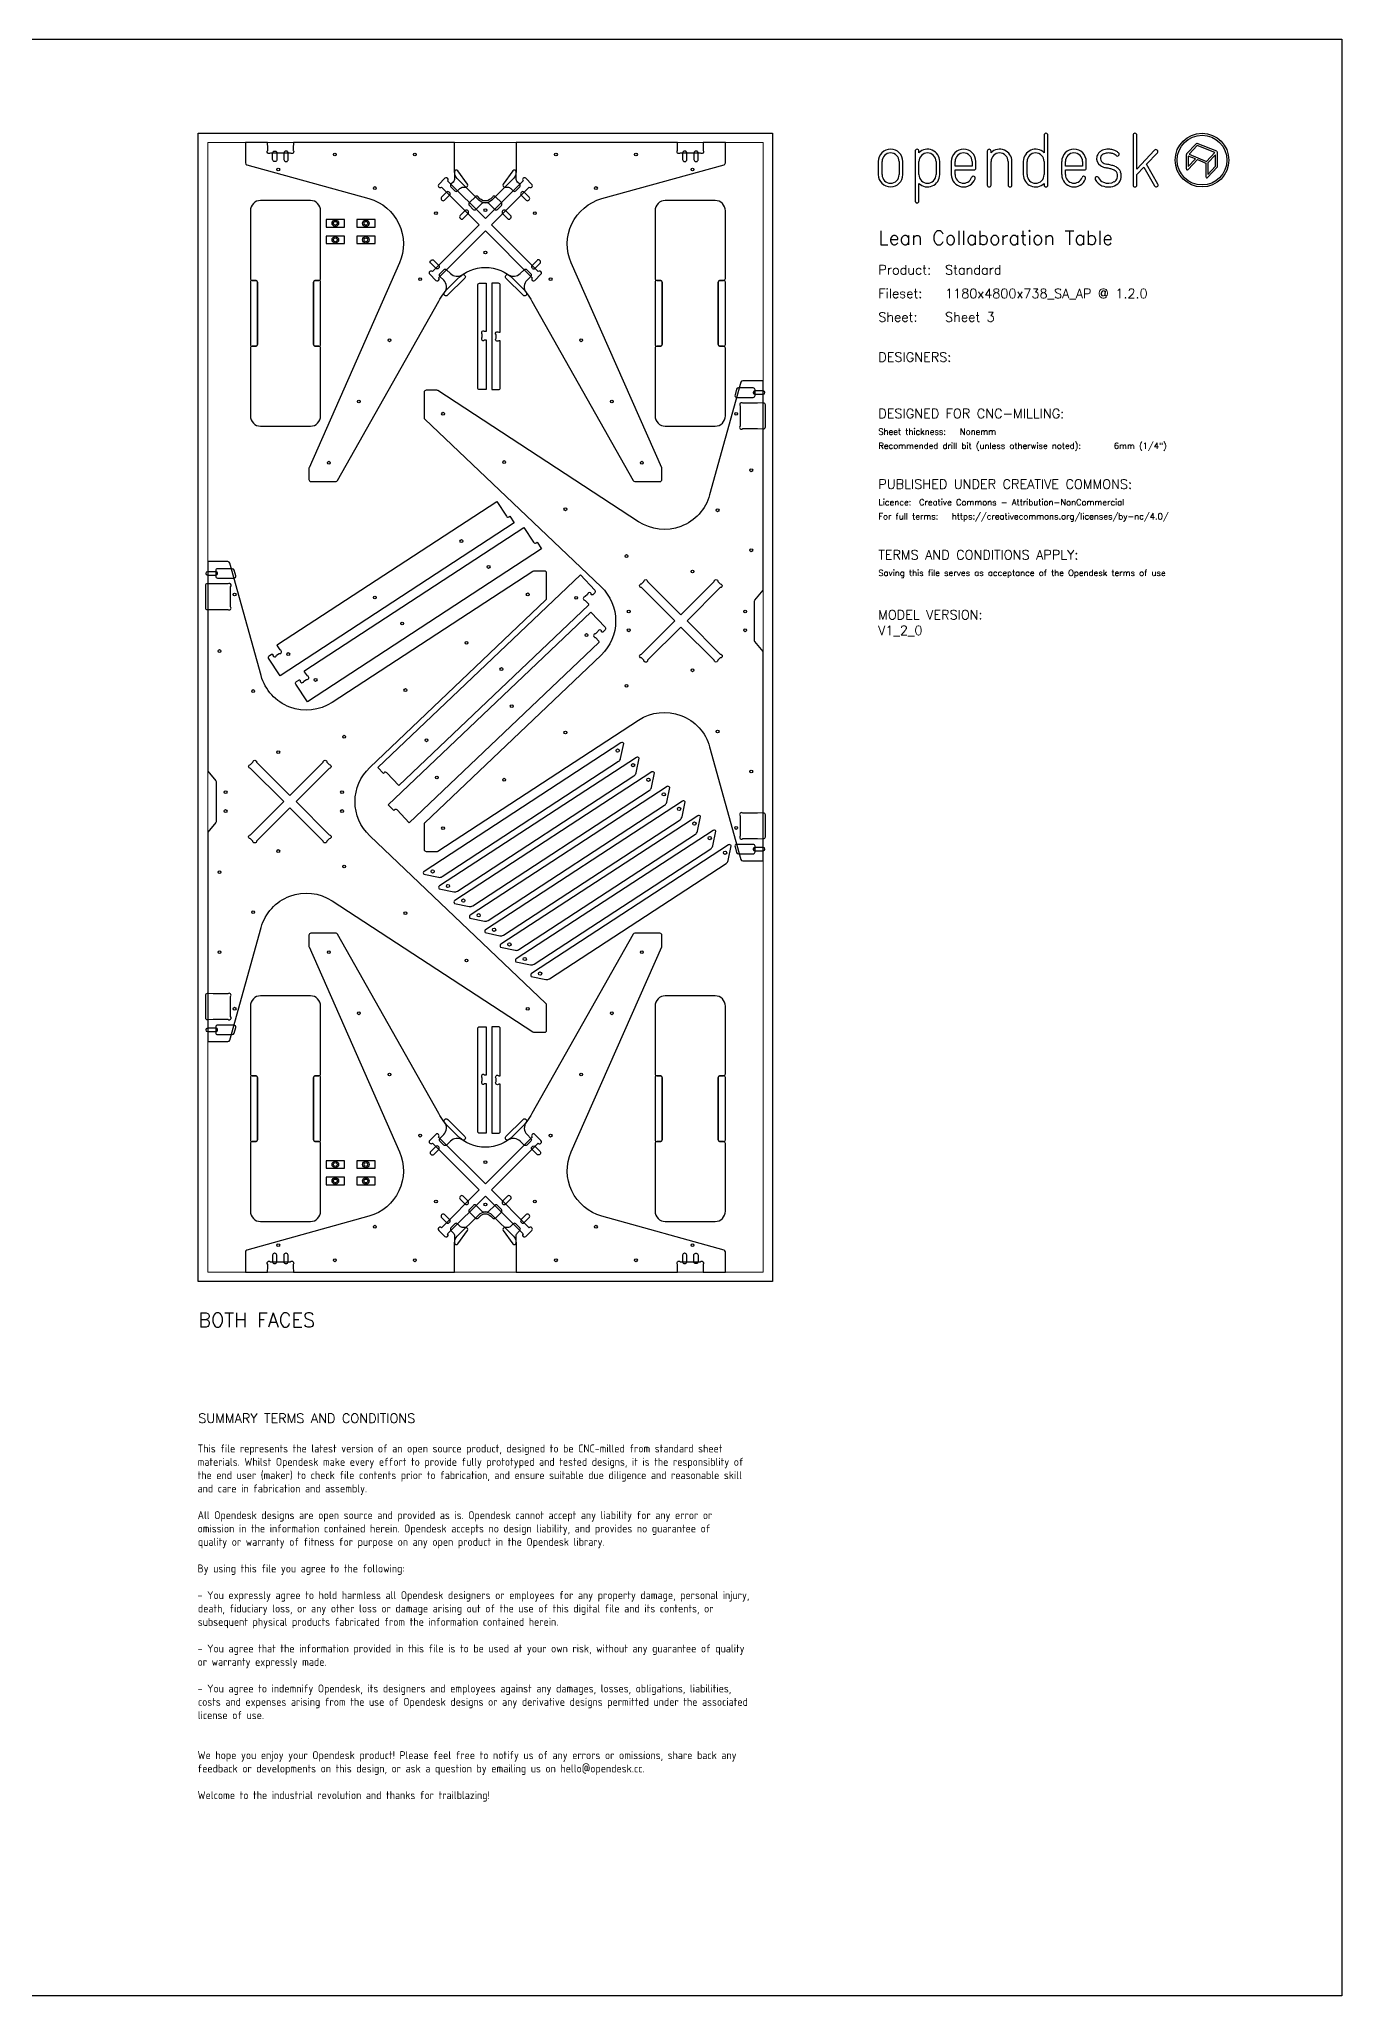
# Model space of a CAD drawing. Header units: millimetres. Extents: x -300 to 5880, y -300 to 4158.
# Drawn here: x 3112 to 5880, y 0 to 4158 of the extents above; entities that cross this region are included whole.
import ezdxf
from ezdxf.enums import TextEntityAlignment as Align

# ---------------------------------------------------------------- set-up
doc = ezdxf.new("R2010")
doc.units = ezdxf.units.MM
doc.layers.add('00-NOPRINT_TEXT', color=7, linetype='Continuous', lineweight=25)
doc.layers.add('00_NOPRINT_TOLERANCE', color=7, linetype='Continuous', lineweight=5)
for name, color, linetype, lineweight, true_color in [('BOARD_$TH-NOMINAL', 3, 'Continuous', 30, 0x00ff00), ('TOP-CUT-INSIDE_18.000MM', 1, 'Continuous', 25, 0xff1c00), ('TOP-CUT-OUTSIDE_18.000MM', 220, 'Continuous', 25, 0xff00d1), ('TOP-HOLE-6.000MM-DIAM_14.000MM', 220, 'Continuous', 25, 0xff00c7), ('TOP-HOLE-6.000MM-DIAM_18.000MM', 3, 'Continuous', 25, 0x00ff0c), ('TOP-HOLE-7.000MM-DIAM_18.000MM', 3, 'Continuous', 25, 0x00ff0c), ('TOP-HOLE-8.000MM-DIAM_18.000MM', 3, 'Continuous', 25, 0x00ff0c), ('TOP-POCKET-INSIDE_12.000MM', 140, 'Continuous', 25, 0x00b1ff), ('TOP-POCKET-INSIDE_2.000MM', 110, 'Continuous', 25, 0x00ff94), ('TOP-POCKET-INSIDE_4.000MM', 160, 'Continuous', 25, 0x0026ff), ('TOP-POCKET-INSIDE_9.000MM', 60, 'Continuous', 25, 0xb0ff00)]:
    doc.layers.add(name, color=color, linetype=linetype, lineweight=lineweight, true_color=true_color)
doc.layers.add('TOP-CHAMFER-12.000MM', color=114, linetype='Continuous')
doc.styles.add('OD-ISOCP-17_221', font='isocp.shx')
doc.styles.add('OD-ISOCP-17_222', font='isocp.shx')
doc.styles.add('OD-ISOCP-17_223', font='isocp.shx')
doc.styles.add('OD-ISOCP-17_224', font='isocp.shx')
doc.styles.add('OD-ISOCP-17_225', font='isocp.shx')
doc.styles.add('OD-ISOCP-17_226', font='isocp.shx')
doc.styles.add('OD-ISOCP-17_227', font='isocp.shx')
doc.styles.add('OD-ISOCP-17_228', font='isocp.shx')
doc.styles.add('OD-ISOCP-17_229', font='isocp.shx')
doc.styles.add('OD-ISOCP-17_230', font='isocp.shx')
doc.styles.add('OD-ISOCP-17_231', font='isocp.shx')
doc.styles.add('OD-ISOCP-17_232', font='isocp.shx')
doc.styles.add('OD-ISOCP-17_233', font='isocp.shx')
doc.styles.add('OD-ISOCP-17_234', font='isocp.shx')
doc.styles.add('OD-ISOCP-17_235', font='isocp.shx')
doc.styles.add('OD-ISOCP-17_236', font='isocp.shx')
doc.styles.add('OD-ISOCP-17_237', font='isocp.shx')
doc.styles.add('OD-ISOCP-17_238', font='isocp.shx')
doc.styles.add('OD-ISOCP-17_239', font='isocp.shx')
doc.styles.add('OD-SIMPLEX-13_86', font='simplex.shx')
doc.styles.add('OD-SIMPLEX-20_82', font='simplex.shx')
doc.styles.add('OD-SIMPLEX-20_86', font='simplex.shx')
doc.styles.add('OD-SIMPLEX-20_88', font='simplex.shx')
doc.styles.add('OD-SIMPLEX-30_83', font='simplex.shx')
doc.styles.add('OD-SIMPLEX-30_87', font='simplex.shx')

# ---------------------------------------------------------------- blocks, each defined once
blk = doc.blocks.new('Borders Opendesk_7')
at = {"layer": '00-NOPRINT_TEXT'}
for p, q in [((0, 4158), (5880, 4158)), ((5880, 4158), (5880, 0)), ((5247.4, 3954), (5247.4, 3916.7)), ((5255.3, 3848), (5255.3, 3954)), ((5436.4, 3954), (5436.4, 3848)), ((5444.4, 3881.9), (5444.4, 3954)), ((4973.4, 3920.1), (4973.4, 3814.1)), ((4981.3, 3916.7), (4981.3, 3920.1)), ((5126.6, 3920.1), (5126.6, 3848)), ((5134.5, 3916.7), (5134.5, 3920.1)), ((5482.1, 3922), (5444.4, 3881.9)), ((5464.8, 3892.1), (5487.9, 3916.6)), ((5549.5, 3912.6), (5549.5, 3882.2)), ((5570.5, 3935.8), (5550.1, 3914)), ((5553.7, 3909.6), (5553.7, 3887.4)), ((5568.8, 3903.5), (5553.7, 3909.6)), ((5572.6, 3931.9), (5555.2, 3913.4)), ((5555.2, 3913.4), (5592.6, 3898.3)), ((5610, 3916.9), (5572.6, 3931.9)), ((5614.4, 3919.6), (5572.8, 3936.3)), ((5592.6, 3898.3), (5610, 3916.9)), ((5611.5, 3912.4), (5595.2, 3895.1)), ((5611.5, 3888.1), (5611.5, 3912.4)), ((5615.7, 3887.3), (5615.7, 3917.6)), ((4895, 3898), (4895, 3870.1)), ((4902.9, 3870.1), (4902.9, 3898)), ((4939.3, 3898), (4939.3, 3870.1)), ((4947.3, 3870.1), (4947.3, 3898)), ((4981.3, 3870.1), (4981.3, 3898)), ((5017.7, 3898), (5017.7, 3870.1)), ((5025.6, 3870.1), (5025.6, 3898)), ((5050, 3898), (5050, 3870.1)), ((5058, 3888.1), (5058, 3898)), ((5094.4, 3888.1), (5058, 3888.1)), ((5058, 3870.1), (5058, 3880.1)), ((5058, 3880.1), (5098.3, 3880.1)), ((5094.4, 3898), (5094.4, 3888.1)), ((5102.3, 3884.1), (5102.3, 3898)), ((5134.5, 3848), (5134.5, 3898)), ((5170.9, 3898), (5170.9, 3848)), ((5178.9, 3848), (5178.9, 3898)), ((5203, 3898), (5203, 3870.1)), ((5211, 3870.1), (5211, 3898)), ((5247.4, 3898), (5247.4, 3870.1)), ((5284.6, 3898), (5284.6, 3870.1)), ((5292.6, 3888.1), (5292.6, 3898)), ((5329, 3888.1), (5292.6, 3888.1)), ((5292.6, 3870.1), (5292.6, 3880.1)), ((5292.6, 3880.1), (5332.9, 3880.1)), ((5329, 3898), (5329, 3888.1)), ((5336.9, 3884.1), (5336.9, 3898)), ((5444.4, 3870.4), (5459.1, 3886)), ((5444.4, 3848), (5444.4, 3870.4)), ((5459.1, 3886), (5482.1, 3846)), ((5489, 3850), (5464.8, 3892.1)), ((5553.1, 3880.8), (5572.9, 3901.9)), ((5553.7, 3887.4), (5568.8, 3903.5)), ((5572.9, 3901.9), (5591.1, 3894.5)), ((5591.1, 3894.5), (5591.1, 3865.5)), ((5594.7, 3864.1), (5615.1, 3885.8)), ((5595.2, 3895.1), (5595.2, 3870.7)), ((5595.2, 3870.7), (5611.5, 3888.1)), ((4981.3, 3814.1), (4981.3, 3851.4)), ((5247.4, 3851.4), (5247.4, 3848)), ((5880, 0), (0, 0))]:
    blk.add_line(p, q, dxfattribs=at)
for radius in [57, 52.9]:
    blk.add_circle((5582.9, 3901), radius, dxfattribs=at)
for centre, radius, start, end in [((5251.3, 3954), 3.97, 0, 180), ((5440.4, 3954), 3.97, 0, 180), ((4921.1, 3898), 26.1, 0, 180), ((4921.1, 3898), 18.2, 0, 180), ((4977.3, 3920.1), 3.97, 0, 180), ((4999.5, 3898), 26.1, 0, 134.1316), ((4999.5, 3898), 18.2, 0, 180), ((5076.2, 3898), 26.1, 0, 180), ((5076.2, 3898), 18.2, 0, 180), ((5130.6, 3920.1), 3.97, 0, 180), ((5152.7, 3898), 26.1, 0, 134.1316), ((5152.7, 3898), 18.2, 0, 180), ((5229.2, 3898), 26.1, 45.8684, 180), ((5229.2, 3898), 18.2, 0, 180), ((5310.8, 3898), 26.1, 0, 180), ((5310.8, 3898), 18.2, 0, 180), ((5377.2, 3904.5), 18.3, 167.0964, 235.8453), ((5375.9, 3904.8), 16.9, 150.5139, 167.0489), ((5377.5, 3903.4), 19, 138.9882, 149.267), ((5377.5, 3903.4), 19, 127.9168, 138.9882), ((5380.5, 3899.5), 24, 111.7012, 127.9168), ((5375.9, 3904.8), 8.99, 151.0519, 168.0238), ((5377.5, 3903.4), 11.1, 138.9882, 148.8091), ((5377.5, 3903.4), 11.1, 127.9168, 138.9882), ((5380.5, 3899.5), 16, 111.7012, 127.9168), ((5383.5, 3891.9), 32.1, 90, 111.7012), ((5383.5, 3891.9), 24.2, 90, 111.7012), ((5383.5, 3878.8), 45.3, 80.7104, 90), ((5383.5, 3878.8), 37.3, 80.7104, 90), ((5385.9, 3893.2), 22.7, 71.5035, 80.7104), ((5385.9, 3893.2), 30.7, 71.5035, 80.7104), ((5387.1, 3896.7), 19, 61.0356, 71.5035), ((5387.1, 3896.7), 26.9, 61.0356, 71.5035), ((5387.1, 3896.7), 19, 46.7983, 61.0356), ((5387.1, 3896.7), 26.9, 46.7983, 61.0356), ((5402.8, 3913.5), 3.97, 226.7983, 46.7983), ((5485, 3919.3), 3.97, 316.7135, 136.7135), ((5551.6, 3912.6), 2.06, 136.7696, 180), ((5572, 3934.4), 2.06, 68.0714, 136.7696), ((5613.6, 3917.6), 2.06, 0, 68.0714), ((4921.1, 3870.1), 26.1, 180, 0), ((4921.1, 3870.1), 18.2, 180, 0), ((4999.5, 3870.1), 18.2, 180, 0), ((4999.5, 3870.1), 26.1, 225.8684, 0), ((5076.2, 3870.1), 26.1, 180, 340.0258), ((5076.2, 3870.1), 18.2, 180, 340.0258), ((5098.3, 3884.1), 3.97, 270, 0), ((5229.2, 3870.1), 26.1, 180, 314.1316), ((5229.2, 3870.1), 18.2, 180, 0), ((5310.8, 3870.1), 26.1, 180, 340.0258), ((5310.8, 3870.1), 18.2, 180, 340.0258), ((5332.9, 3884.1), 3.97, 270, 0), ((5377.2, 3904.5), 10.3, 167.9603, 235.8613), ((5382, 3911.6), 26.9, 235.8511, 248.0912), ((5382, 3911.6), 18.9, 235.8511, 248.0912), ((5388.7, 3928.4), 44.9, 248.0912, 257.5385), ((5388.7, 3928.4), 37, 248.0912, 257.5385), ((5300, 3526.6), 366.5, 76.1947, 77.5385), ((5300, 3526.6), 374.5, 76.1947, 77.5385), ((5372.7, 3822.5), 61.9, 69.1442, 76.1947), ((5372.7, 3822.5), 69.8, 69.1442, 76.1947), ((5389.5, 3866.6), 14.6, 38.9291, 69.1442), ((5389.5, 3866.6), 22.5, 38.9291, 69.1442), ((5393.9, 3870.2), 8.99, 17.5834, 38.9291), ((5385.6, 3867.6), 17.6, 343.8033, 17.5834), ((5393.9, 3870.2), 16.9, 17.5834, 38.9291), ((5385.6, 3867.6), 25.5, 343.8033, 17.5834), ((5551.6, 3882.2), 2.06, 180, 316.7696), ((5613.6, 3887.3), 2.06, 316.7696, 0), ((5097, 3862.6), 3.97, 340.0258, 160.0258), ((5130.6, 3848), 3.97, 180, 0), ((5174.9, 3848), 3.97, 180, 0), ((5251.3, 3848), 3.97, 180, 0), ((5331.6, 3862.6), 3.97, 340.0258, 160.0258), ((5359.7, 3861.7), 3.97, 24.786, 204.786), ((5380.2, 3871.2), 26.6, 204.786, 247.9544), ((5380.2, 3871.2), 18.7, 204.786, 247.9544), ((5383.5, 3879.3), 35.4, 247.9544, 298.2026), ((5383.5, 3879.3), 27.4, 247.9544, 298.2026), ((5390.6, 3866.1), 12.5, 298.2026, 343.8033), ((5390.6, 3866.1), 20.4, 298.2026, 343.8033), ((5440.4, 3848), 3.97, 180, 0), ((5485.5, 3848), 3.97, 209.8417, 29.8417), ((5593.2, 3865.5), 2.06, 180, 316.7696), ((4977.3, 3814.1), 3.97, 180, 0)]:
    blk.add_arc(centre, radius, start, end, dxfattribs=at)
at = {"layer": '00_NOPRINT_TOLERANCE', "ltscale": 0.379202}
for p, q in [((3450, 3958), (4670, 3958)), ((3450, 1518), (3450, 3958)), ((4670, 3958), (4670, 1518)), ((4670, 1518), (3450, 1518))]:
    blk.add_line(p, q, dxfattribs=at)
at = {"layer": '00_NOPRINT_TOLERANCE', "ltscale": 0.380876}
for p, q in [((3470, 3938), (4650, 3938)), ((4650, 1538), (3470, 1538))]:
    blk.add_line(p, q, dxfattribs=at)
at = {"layer": '00_NOPRINT_TOLERANCE', "ltscale": 0.380023}
for p, q in [((3470, 1538), (3470, 3938)), ((4650, 3938), (4650, 1538))]:
    blk.add_line(p, q, dxfattribs=at)
at = {"layer": 'BOARD_$TH-NOMINAL'}
for p, q in [((3450, 3958), (4670, 3958)), ((3450, 1518), (3450, 3958)), ((4670, 3958), (4670, 1518)), ((4670, 1518), (3450, 1518))]:
    blk.add_line(p, q, dxfattribs=at)
at = {"layer": '00-NOPRINT_TEXT'}
for s, height, style, p in [('Lean Collaboration Table', 30, 'OD-SIMPLEX-30_83', (4895, 3720.9)), ('Product:', 20, 'OD-SIMPLEX-20_82', (4895, 3657.9)), ('Standard', 20, 'OD-SIMPLEX-20_82', (5036.9, 3657.9)), ('Fileset:', 20, 'OD-SIMPLEX-20_82', (4895, 3607.7)), ('1180x4800x738_SA_AP @ 1.2.0', 20, 'OD-SIMPLEX-20_82', (5036.9, 3607.6)), ('Sheet:', 20, 'OD-SIMPLEX-20_82', (4895, 3557.4)), ('Sheet 3', 20, 'OD-SIMPLEX-20_82', (5036.9, 3557.5)), ('DESIGNERS:', 20, 'OD-SIMPLEX-20_82', (4895, 3472.4)), ('DESIGNED FOR CNC-MILLING:', 20, 'OD-SIMPLEX-20_82', (4895, 3352.4)), ('Sheet thickness:', 13, 'OD-SIMPLEX-13_86', (4895, 3317.4)), ('Nonemm', 13, 'OD-SIMPLEX-13_86', (5068.3, 3317.4)), ('Recommended drill bit (unless otherwise noted):', 13, 'OD-SIMPLEX-13_86', (4895, 3287.4)), ('6mm (1/4")', 13, 'OD-SIMPLEX-13_86', (5395.5, 3287.4)), ('PUBLISHED UNDER CREATIVE COMMONS:', 20, 'OD-SIMPLEX-20_82', (4895, 3202.4)), ('Licence:', 13, 'OD-SIMPLEX-13_86', (4895, 3167.4)), ('Creative Commons - Attribution-NonCommercial', 13, 'OD-SIMPLEX-13_86', (4981.5, 3167.4)), ('For full terms:', 13, 'OD-SIMPLEX-13_86', (4895, 3137.4)), ('https://creativecommons.org/licenses/by-nc/4.0/', 13, 'OD-SIMPLEX-13_86', (5051.1, 3137.4)), ('TERMS AND CONDITIONS APPLY:', 20, 'OD-SIMPLEX-20_82', (4895, 3052.3)), ('Saving this file serves as acceptance of the Opendesk terms of use ', 13, 'OD-SIMPLEX-13_86', (4895, 3017.3))]:
    blk.add_text(s, height=height, dxfattribs=dict(at, style=style)).set_placement(p)
at = {"layer": '00-NOPRINT_TEXT', "color": 7}
for s, height, style, p in [('BOTH FACES', 30, 'OD-SIMPLEX-30_87', (3450, 1451.3)), ('SUMMARY TERMS AND CONDITIONS', 20, 'OD-SIMPLEX-20_86', (3450, 1237.4))]:
    blk.add_text(s, height=height, dxfattribs=dict(at, style=style)).set_placement(p, align=Align.TOP_LEFT)
for s, style, p in [('This file represents the latest version of an open source product, designed to be CNC-milled from standard sheet', 'OD-ISOCP-17_221', (3448.5, 1154.7)), ('materials. Whilst Opendesk make every effort to provide fully prototyped and tested designs, it is the responsiblity of', 'OD-ISOCP-17_222', (3448.5, 1126.3)), ('the end user (maker) to check file contents prior to fabrication, and ensure suitable due diligence and reasonable skill', 'OD-ISOCP-17_223', (3448.5, 1098)), ('and care in fabrication and assembly.', 'OD-ISOCP-17_224', (3448.5, 1069.7)), ('All Opendesk designs are open source and provided as is. Opendesk cannot accept any liability for any error or', 'OD-ISOCP-17_225', (3448.5, 1013)), ('omission in the information contained herein. Opendesk accepts no design liability, and provides no guarantee of', 'OD-ISOCP-17_226', (3448.5, 984.7)), ('quality or warranty of fitness for purpose on any open product in the Opendesk library.', 'OD-ISOCP-17_227', (3449.1, 956.3)), ('By using this file you agree to the following:', 'OD-ISOCP-17_228', (3448.5, 899.7)), ('- You expressly agree to hold harmless all Opendesk designers or employees for any property damage, personal injury,', 'OD-ISOCP-17_229', (3448.5, 843)), ('death, fiduciary loss, or any other loss or damage arising out of the use of this digital file and its contents, or', 'OD-ISOCP-17_230', (3449.1, 814.7)), ('subsequent physical products fabricated from the information contained herein.', 'OD-ISOCP-17_231', (3449, 786.3)), ('- You agree that the information provided in this file is to be used at your own risk, without any guarantee of quality', 'OD-ISOCP-17_232', (3448.5, 729.7)), ('or warranty expressly made.', 'OD-ISOCP-17_233', (3448.5, 701.3)), ('- You agree to indemnify Opendesk, its designers and employees against any damages, losses, obligations, liabilities,', 'OD-ISOCP-17_234', (3448.5, 644.7)), ('costs and expenses arising from the use of Opendesk designs or any derivative designs permitted under the associated', 'OD-ISOCP-17_235', (3449.1, 616.3)), ('license of use.', 'OD-ISOCP-17_236', (3448.8, 588)), ('We hope you enjoy your Opendesk product! Please feel free to notify us of any errors or omissions, share back any', 'OD-ISOCP-17_237', (3448.5, 503)), ('feedback or developments on this design, or ask a question by emailing us on hello@opendesk.cc.', 'OD-ISOCP-17_238', (3448.5, 474.7)), ('Welcome to the industrial revolution and thanks for trailblazing!', 'OD-ISOCP-17_239', (3448.5, 418))]:
    blk.add_text(s, height=17, dxfattribs=dict(at, style=style)).set_placement(p)

msp = doc.modelspace()

# ---------------------------------------------------------------- linework, layer by layer
at = {"layer": 'TOP-CHAMFER-12.000MM'}
for points in [[(3564.6, 3645.3, 0.414214), (3560.6, 3641.3), (3560.6, 3509.3, 0.414214), (3564.6, 3505.3), (3571.6, 3505.3, 0.414214), (3575.6, 3509.3), (3575.6, 3641.3, 0.414214), (3571.6, 3645.3)], [(3699, 3645.3, 0.414214), (3695, 3641.3), (3695, 3509.3, 0.414214), (3699, 3505.3), (3706, 3505.3, 0.414214), (3710, 3509.3), (3710, 3641.3, 0.414214), (3706, 3645.3)], [(4424.6, 3645.3, 0.414214), (4420.6, 3641.3), (4420.6, 3509.3, 0.414214), (4424.6, 3505.3), (4431.6, 3505.3, 0.414214), (4435.6, 3509.3), (4435.6, 3641.3, 0.414214), (4431.6, 3645.3)], [(4559, 3645.3, 0.414214), (4555, 3641.3), (4555, 3509.3, 0.414214), (4559, 3505.3), (4566, 3505.3, 0.414214), (4570, 3509.3), (4570, 3641.3, 0.414214), (4566, 3645.3)], [(3564.6, 1955.3, 0.414214), (3560.6, 1951.3), (3560.6, 1819.3, 0.414214), (3564.6, 1815.3), (3571.6, 1815.3, 0.414214), (3575.6, 1819.3), (3575.6, 1951.3, 0.414214), (3571.6, 1955.3)], [(3699, 1955.3, 0.414214), (3695, 1951.3), (3695, 1819.3, 0.414214), (3699, 1815.3), (3706, 1815.3, 0.414214), (3710, 1819.3), (3710, 1951.3, 0.414214), (3706, 1955.3)], [(4424.6, 1955.3, 0.414214), (4420.6, 1951.3), (4420.6, 1819.3, 0.414214), (4424.6, 1815.3), (4431.6, 1815.3, 0.414214), (4435.6, 1819.3), (4435.6, 1951.3, 0.414214), (4431.6, 1955.3)], [(4559, 1955.3, 0.414214), (4555, 1951.3), (4555, 1819.3, 0.414214), (4559, 1815.3), (4566, 1815.3, 0.414214), (4570, 1819.3), (4570, 1951.3, 0.414214), (4566, 1955.3)]]:
    msp.add_lwpolyline(points, format="xyb", close=True, dxfattribs=at)
at = {"layer": 'TOP-CUT-INSIDE_18.000MM'}
for points in [[(4140.2, 3856.7), (4060, 3776.6), (3979.8, 3856.7, 1), (3974.2, 3862.4), (3961.1, 3849.4, 1), (3966.8, 3843.7), (4047, 3763.5), (3947.5, 3664.1, 1), (3941.8, 3658.4), (3954.9, 3645.4, 1), (3960.5, 3651), (4060, 3750.5), (4159.5, 3651, 1), (4165.1, 3645.4), (4178.2, 3658.4, 1), (4172.5, 3664.1), (4073, 3763.5), (4153.2, 3843.7, 1), (4158.9, 3849.4), (4145.8, 3862.4, 1), (4140.2, 3856.7)], [(3979.8, 1619.3), (4060, 1699.4), (4140.2, 1619.3, 1), (4145.8, 1613.6), (4158.9, 1626.6, 1), (4153.2, 1632.3), (4073, 1712.5), (4172.5, 1811.9, 1), (4178.2, 1817.6), (4165.1, 1830.6, 1), (4159.5, 1825), (4060, 1725.5), (3960.5, 1825, 1), (3954.9, 1830.6), (3941.8, 1817.6, 1), (3947.5, 1811.9), (4047, 1712.5), (3966.8, 1632.3, 1), (3961.1, 1626.6), (3974.2, 1613.6, 1), (3979.8, 1619.3)]]:
    msp.add_lwpolyline(points, format="xyb", dxfattribs=at)
for points in [[(4396.7, 3005.6, -1.000033), (4404.7, 3005.6), (4475.4, 2934.9), (4546.1, 3005.6, -0.999967), (4554.1, 3005.6), (4559.2, 3000.5, -1.000033), (4559.2, 2992.5), (4488.5, 2921.8), (4559.2, 2851.1, -0.999967), (4559.2, 2843.1), (4554.1, 2838, -1.000033), (4546.1, 2838), (4475.4, 2908.7), (4404.7, 2838, -0.999967), (4396.7, 2838), (4391.6, 2843.1, -1.000033), (4391.6, 2851.1), (4462.3, 2921.8), (4391.6, 2992.5, -0.999967), (4391.6, 3000.5)], [(3723.3, 2453.9, -1.000033), (3715.3, 2453.9), (3644.6, 2524.6), (3573.9, 2453.9, -0.999967), (3565.9, 2453.9), (3560.8, 2459, -1.000033), (3560.8, 2467), (3631.5, 2537.7), (3560.8, 2608.4, -0.999967), (3560.8, 2616.4), (3565.9, 2621.5, -1.000033), (3573.9, 2621.5), (3644.6, 2550.8), (3715.3, 2621.5, -0.999967), (3723.3, 2621.5), (3728.4, 2616.4, -1.000033), (3728.4, 2608.4), (3657.7, 2537.7), (3728.4, 2467, -0.999967), (3728.4, 2459)]]:
    msp.add_lwpolyline(points, format="xyb", close=True, dxfattribs=at)
at = {"layer": 'TOP-CUT-OUTSIDE_18.000MM'}
for points in [[(4516.8, 3916), (4474.2, 3916, -0.999849), (4468.5, 3921.7), (4468.5, 3926.5), (4468, 3938), (4125.5, 3938), (4125.5, 3875.7, -0.198912), (4119.6, 3861.6), (4074.1, 3816.1, -0.414214), (4045.9, 3816.1), (4000.4, 3861.6, -0.198912), (3994.5, 3875.7), (3994.5, 3938), (3652, 3938), (3651.5, 3926.5), (3651.5, 3921.7, -0.999849), (3645.8, 3916), (3603.2, 3916, -1.000151), (3597.5, 3921.7), (3597.5, 3926.5), (3597, 3938), (3550, 3938), (3550, 3895, 0.336829), (3552.9, 3891.2), (3812.7, 3819, -0.457074), (3877.4, 3682.3), (3685.3, 3246.8, 0.104202), (3685, 3245.2), (3685, 3222, 0.414214), (3689, 3218), (3742.7, 3218, 0.270613), (3746.1, 3220), (3961, 3600.9, -0.072056), (3985, 3633), (3999.9, 3647.9, -0.414214), (4120.1, 3647.9), (4135, 3633, -0.072056), (4159, 3600.9), (4373.9, 3220, 0.270613), (4377.3, 3218), (4431, 3218, 0.414214), (4435, 3222), (4435, 3245.2, 0.104202), (4434.7, 3246.8), (4242.6, 3682.3, -0.457074), (4307.3, 3819), (4567.1, 3891.2, 0.336829), (4570, 3895), (4570, 3938), (4523, 3938), (4522.5, 3926.5), (4522.5, 3921.7, -1.000151)], [(4052.8, 3524.4, 1.000151), (4058.5, 3518.7), (4061.8, 3518.7), (4061.8, 3413.2), (4047.8, 3413.2, -0.414214), (4043.8, 3417.2), (4043.8, 3635.2, -0.414214), (4047.8, 3639.2), (4061.8, 3639.2), (4061.8, 3536.7), (4058.5, 3536.7, 1.000151), (4052.8, 3531.1)], [(4385.6, 3132.5), (3959, 3411.1, 0.145662), (3956.8, 3411.8), (3934, 3411.8, 0.414214), (3930, 3407.8), (3930, 3353.5, 0.205402), (3931.2, 3350.6), (4305.8, 2994.2, -0.428899), (4305.8, 2849.3), (3931.2, 2493, 0.205402), (3930, 2490.1), (3930, 2435.8, 0.414214), (3934, 2431.8), (3956.8, 2431.8, 0.145662), (3959, 2432.4), (4385.6, 2711.1, -0.507384), (4536.6, 2654.1), (4603.2, 2414.7, 0.336829), (4607, 2411.8), (4650, 2411.8), (4650, 2856.8), (4632.9, 2877.7, -0.173132), (4632, 2880.2), (4632, 2963.4, -0.173132), (4632.9, 2965.9), (4650, 2986.8), (4650, 3431.8), (4607, 3431.8, 0.336829), (4603.2, 3428.9), (4536.6, 3189.5, -0.507384)], [(3622.1, 2852.2, 0.999849), (3623.7, 2860.1), (3618.1, 2868.7, -0.414214), (3618.6, 2871.5), (4084.1, 3175.5), (4104.7, 3144.1, 0.414214), (4110.2, 3143), (4111.9, 3144.1), (4121.2, 3129.8), (3623.8, 2805), (3599.5, 2842.3, -0.414214), (3600.7, 2847.8), (3605.7, 2851.1, -0.414214), (3608.5, 2850.5), (3608.6, 2850.2, 1.000151), (3616.5, 2848.6)], [(3680, 2797.1, 0.999849), (3681.7, 2804.9), (3676, 2813.6, -0.414214), (3676.6, 2816.4), (4142.1, 3120.4), (4162.6, 3089, 0.414214), (4168.2, 3087.8), (4169.8, 3088.9), (4179.1, 3074.7), (3681.8, 2749.9), (3657.5, 2787.1, -0.414214), (3658.6, 2792.7), (3663.7, 2796, -0.414214), (3666.4, 2795.4), (3666.6, 2795.1, 1.000151), (3674.4, 2793.5)], [(3734.4, 2327), (4161, 2048.3, 0.145662), (4163.2, 2047.7), (4186, 2047.7, 0.414214), (4190, 2051.7), (4190, 2106, 0.205402), (4188.8, 2108.9), (3814.2, 2465.2, -0.428899), (3814.2, 2610.1), (4188.8, 2966.5, 0.205402), (4190, 2969.4), (4190, 3023.7, 0.414214), (4186, 3027.7), (4163.2, 3027.7, 0.145662), (4161, 3027), (3734.4, 2748.4, -0.507384), (3583.4, 2805.4), (3516.8, 3044.8, 0.336829), (3513, 3047.7), (3470, 3047.7), (3470, 2602.7), (3487.1, 2581.8, -0.173132), (3488, 2579.3), (3488, 2496.1, -0.173132), (3487.1, 2493.6), (3470, 2472.7), (3470, 2027.7), (3513, 2027.7, 0.336829), (3516.8, 2030.6), (3583.4, 2270, -0.507384)], [(4277, 2978), (4272.2, 2973.4, 0.999849), (4272, 2965.4), (4279.1, 2957.9, -0.414214), (4279, 2955.1), (3876.2, 2571.8), (3850.3, 2599, 0.414214), (3844.7, 2599.2), (3843.2, 2597.8), (3831.5, 2610.1), (4261.9, 3019.5), (4292.5, 2987.3, -0.414214), (4292.4, 2981.6), (4288.1, 2977.5, -0.414214), (4285.2, 2977.5), (4285, 2977.8, 1.000151)], [(4294.1, 2894.4, 0.999849), (4293.9, 2886.4), (4301, 2878.9, -0.414214), (4301, 2876.1), (3898.1, 2492.8), (3872.3, 2520, 0.414214), (3866.6, 2520.1), (3865.2, 2518.8), (3853.5, 2531.1), (4283.8, 2940.5), (4314.5, 2908.3, -0.414214), (4314.4, 2902.6), (4310, 2898.5, -0.414214), (4307.2, 2898.5), (4307, 2898.8, 1.000151), (4299, 2899)], [(4354.1, 2661, 0.464012), (4348.2, 2662.8), (3930, 2389.6, 0.47277), (3929.2, 2383.5), (3960.5, 2376.9, 0.198912), (3968, 2378.3), (4343.2, 2623.4, 0.198912), (4347.5, 2629.7)], [(4386.7, 2630, 0.464012), (4380.8, 2631.8), (3962.6, 2358.6, 0.47277), (3961.8, 2352.4), (3993.1, 2345.9, 0.198912), (4000.6, 2347.3), (4375.8, 2592.4, 0.198912), (4380.1, 2598.7)], [(4419.3, 2599, 0.464012), (4413.4, 2600.7), (3995.2, 2327.6, 0.47277), (3994.4, 2321.4), (4025.7, 2314.9, 0.198912), (4033.2, 2316.3), (4408.4, 2561.3, 0.198912), (4412.7, 2567.7)], [(4451.9, 2568, 0.464012), (4446, 2569.7), (4027.8, 2296.5, 0.47277), (4027, 2290.4), (4058.3, 2283.8, 0.198912), (4065.8, 2285.3), (4441, 2530.3, 0.198912), (4445.3, 2536.6)], [(4484.5, 2537, 0.464012), (4478.7, 2538.7), (4060.4, 2265.5, 0.47277), (4059.6, 2259.4), (4090.9, 2252.8, 0.198912), (4098.4, 2254.2), (4473.6, 2499.3, 0.198912), (4477.9, 2505.6)], [(4517.1, 2505.9, 0.464012), (4511.3, 2507.7), (4093, 2234.5, 0.47277), (4092.2, 2228.4), (4123.5, 2221.8, 0.198912), (4131, 2223.2), (4506.2, 2468.3, 0.198912), (4510.5, 2474.6)], [(4125.6, 2203.5, 0.47277), (4124.8, 2197.4), (4156.1, 2190.8, 0.198912), (4163.6, 2192.2), (4538.8, 2437.3, 0.198912), (4543.1, 2443.6), (4549.7, 2474.9, 0.464012), (4543.9, 2476.7)], [(4157.4, 2166.3), (4188.7, 2159.8, 0.198912), (4196.2, 2161.2), (4571.4, 2406.3, 0.198912), (4575.7, 2412.6), (4582.3, 2443.9, 0.464012), (4576.5, 2445.7), (4158.2, 2172.5, 0.47277)], [(4522.5, 1554.3), (4522.5, 1549.5), (4523, 1538), (4570, 1538), (4570, 1581, 0.336829), (4567.1, 1584.8), (4307.3, 1657, -0.457074), (4242.6, 1793.7), (4434.7, 2229.2, 0.104202), (4435, 2230.8), (4435, 2254, 0.414214), (4431, 2258), (4377.3, 2258, 0.270613), (4373.9, 2256), (4159, 1875.1, -0.072056), (4135, 1843), (4120.1, 1828.1, -0.414214), (3999.9, 1828.1), (3985, 1843, -0.072056), (3961, 1875.1), (3746.1, 2256, 0.270613), (3742.7, 2258), (3689, 2258, 0.414214), (3685, 2254), (3685, 2230.8, 0.104202), (3685.3, 2229.2), (3877.4, 1793.7, -0.457074), (3812.7, 1657), (3552.9, 1584.8, 0.336829), (3550, 1581), (3550, 1538), (3597, 1538), (3597.5, 1549.5), (3597.5, 1554.3, -1.000151), (3603.2, 1560), (3645.8, 1560, -0.999849), (3651.5, 1554.3), (3651.5, 1549.5), (3652, 1538), (3994.5, 1538), (3994.5, 1600.3, -0.198912), (4000.4, 1614.4), (4045.9, 1659.9, -0.414214), (4074.1, 1659.9), (4119.6, 1614.4, -0.198912), (4125.5, 1600.3), (4125.5, 1538), (4468, 1538), (4468.5, 1549.5), (4468.5, 1554.3, -0.999849), (4474.2, 1560), (4516.8, 1560, -1.000151)], [(4052.8, 1944.4, 1.000151), (4058.5, 1938.7), (4061.8, 1938.7), (4061.8, 1833.2), (4047.8, 1833.2, -0.414214), (4043.8, 1837.2), (4043.8, 2055.2, -0.414214), (4047.8, 2059.2), (4061.8, 2059.2), (4061.8, 1956.7), (4058.5, 1956.7, 1.000151), (4052.8, 1951.1)]]:
    msp.add_lwpolyline(points, format="xyb", close=True, dxfattribs=at)
for points in [[(3710, 3357.3), (3710, 3501.3, 0.413069), (3706, 3505.3), (3699, 3505.3, -0.414214), (3695, 3509.3), (3695, 3641.3, -0.414214), (3699, 3645.3), (3706, 3645.3, 0.413069), (3710, 3649.3), (3710, 3793.3, 0.414214), (3688.3, 3815), (3582.3, 3815, 0.414214), (3560.6, 3793.3), (3560.6, 3649.3, 0.414214), (3564.6, 3645.3), (3571.6, 3645.3, -0.414214), (3575.6, 3641.3), (3575.6, 3509.3, -0.414214), (3571.6, 3505.3), (3564.6, 3505.3, 0.414214), (3560.6, 3501.3), (3560.6, 3357.3, 0.414214), (3582.3, 3335.6), (3688.3, 3335.6, 0.414214), (3710, 3357.3)], [(4570, 3357.3), (4570, 3501.3, 0.413069), (4566, 3505.3), (4559, 3505.3, -0.414214), (4555, 3509.3), (4555, 3641.3, -0.414214), (4559, 3645.3), (4566, 3645.3, 0.413069), (4570, 3649.3), (4570, 3793.3, 0.414214), (4548.3, 3815), (4442.3, 3815, 0.414214), (4420.6, 3793.3), (4420.6, 3649.3, 0.414214), (4424.6, 3645.3), (4431.6, 3645.3, -0.414214), (4435.6, 3641.3), (4435.6, 3509.3, -0.414214), (4431.6, 3505.3), (4424.6, 3505.3, 0.414214), (4420.6, 3501.3), (4420.6, 3357.3, 0.414214), (4442.3, 3335.6), (4548.3, 3335.6, 0.414214), (4570, 3357.3)], [(4088.5, 3535.2), (4091.8, 3535.2), (4091.8, 3635.2, 0.414214), (4087.8, 3639.2), (4073.8, 3639.2), (4073.8, 3413.2), (4087.8, 3413.2, 0.414214), (4091.8, 3417.2), (4091.8, 3517.2), (4088.5, 3517.2, -1), (4082.8, 3522.9), (4082.8, 3529.6, -1), (4088.5, 3535.2)], [(3710, 1667.3), (3710, 1811.3, 0.413069), (3706, 1815.3), (3699, 1815.3, -0.414214), (3695, 1819.3), (3695, 1951.3, -0.414214), (3699, 1955.3), (3706, 1955.3, 0.413069), (3710, 1959.3), (3710, 2103.3, 0.414214), (3688.3, 2125), (3582.3, 2125, 0.414214), (3560.6, 2103.3), (3560.6, 1959.3, 0.414214), (3564.6, 1955.3), (3571.6, 1955.3, -0.414214), (3575.6, 1951.3), (3575.6, 1819.3, -0.414214), (3571.6, 1815.3), (3564.6, 1815.3, 0.414214), (3560.6, 1811.3), (3560.6, 1667.3, 0.414214), (3582.3, 1645.6), (3688.3, 1645.6, 0.414214), (3710, 1667.3)], [(4570, 1667.3), (4570, 1811.3, 0.413069), (4566, 1815.3), (4559, 1815.3, -0.414214), (4555, 1819.3), (4555, 1951.3, -0.414214), (4559, 1955.3), (4566, 1955.3, 0.413069), (4570, 1959.3), (4570, 2103.3, 0.414214), (4548.3, 2125), (4442.3, 2125, 0.414214), (4420.6, 2103.3), (4420.6, 1959.3, 0.414214), (4424.6, 1955.3), (4431.6, 1955.3, -0.414214), (4435.6, 1951.3), (4435.6, 1819.3, -0.414214), (4431.6, 1815.3), (4424.6, 1815.3, 0.414214), (4420.6, 1811.3), (4420.6, 1667.3, 0.414214), (4442.3, 1645.6), (4548.3, 1645.6, 0.414214), (4570, 1667.3)], [(4088.5, 1955.2), (4091.8, 1955.2), (4091.8, 2055.2, 0.414214), (4087.8, 2059.2), (4073.8, 2059.2), (4073.8, 1833.2), (4087.8, 1833.2, 0.414214), (4091.8, 1837.2), (4091.8, 1937.2), (4088.5, 1937.2, -1), (4082.8, 1942.9), (4082.8, 1949.6, -1), (4088.5, 1955.2)]]:
    msp.add_lwpolyline(points, format="xyb", dxfattribs=at)
for points in [[(3721.7, 3758.6), (3760.7, 3758.6), (3760.7, 3774.6), (3721.7, 3774.6)], [(3786.7, 3758.6), (3825.7, 3758.6), (3825.7, 3774.6), (3786.7, 3774.6)], [(3721.7, 3723.6), (3760.7, 3723.6), (3760.7, 3739.6), (3721.7, 3739.6)], [(3786.7, 3723.6), (3825.7, 3723.6), (3825.7, 3739.6), (3786.7, 3739.6)], [(3721.7, 1758.6), (3760.7, 1758.6), (3760.7, 1774.6), (3721.7, 1774.6)], [(3786.7, 1758.6), (3825.7, 1758.6), (3825.7, 1774.6), (3786.7, 1774.6)], [(3721.7, 1723.6), (3760.7, 1723.6), (3760.7, 1739.6), (3721.7, 1739.6)], [(3786.7, 1723.6), (3825.7, 1723.6), (3825.7, 1739.6), (3786.7, 1739.6)]]:
    msp.add_lwpolyline(points, close=True, dxfattribs=at)
at = {"layer": 'TOP-HOLE-6.000MM-DIAM_14.000MM'}
for centre in [(3740, 3913), (3910, 3913), (4210, 3913), (4380, 3913), (3620, 3880.8), (4500, 3880.8), (3825, 3841.5), (4295, 3841.5), (3955, 3788), (4060, 3794.5), (4165, 3788), (4060, 3704.5), (3921.3, 3648), (4198.7, 3648), (3856.3, 3518), (4263.7, 3518), (3791.3, 3388), (4328.7, 3388), (3970, 3362.1), (4592.8, 3361.8), (3727.5, 3258), (4100, 3259.3), (4392.5, 3258), (4625, 3241.8), (4230, 3158.9), (4553.5, 3156.8), (4360, 3059.6), (4625, 3071.8), (4500, 3026.8), (3527.2, 2977.7), (4150, 2978.1), (4364.6, 2941.8), (4612, 2941.8), (4020, 2875.2), (4364.6, 2901.8), (4612, 2901.8), (3495, 2857.7), (4360, 2783.9), (4500, 2816.8), (3566.5, 2772.7), (3890, 2774.8), (3760, 2675.6), (4230, 2684.7), (4553.5, 2686.8), (3620, 2642.7), (4100, 2584.3), (4625, 2601.8), (3508, 2557.7), (3755.4, 2557.7), (3508, 2517.7), (3755.4, 2517.7), (3970, 2481.4), (4592.8, 2481.8), (3620, 2432.7), (3495, 2387.7), (3760, 2399.8), (3566.5, 2302.7), (3890, 2300.6), (3495, 2217.7), (3727.5, 2218), (4392.5, 2218), (4020, 2200.2), (3527.2, 2097.7), (3791.3, 2088), (4150, 2097.3), (4328.7, 2088), (3856.3, 1958), (4263.7, 1958), (3921.3, 1828), (4198.7, 1828), (4060, 1771.5), (3955, 1688), (4060, 1681.5), (4165, 1688), (3825, 1634.5), (4295, 1634.5), (3620, 1595.2), (4500, 1595.2), (3740, 1563), (3910, 1563), (4210, 1563), (4380, 1563)]:
    msp.add_circle(centre, 3, dxfattribs=at)
at = {"layer": 'TOP-HOLE-6.000MM-DIAM_18.000MM'}
for centre in [(4009, 3091.5), (4066.9, 3036.4), (3825.2, 2971.5), (4253.1, 2970.7), (3883.1, 2916.3), (4275, 2891.7), (3641.3, 2851.4), (3699.3, 2796.3), (4094, 2819.4), (4116, 2740.4), (3934.9, 2668.1), (3956.9, 2589.1)]:
    msp.add_circle(centre, 3, dxfattribs=at)
at = {"layer": 'TOP-HOLE-7.000MM-DIAM_18.000MM'}
for centre in [(4341.1, 2646.2), (4373.8, 2615.2), (4406.4, 2584.2), (4439, 2553.2), (4471.6, 2522.1), (4504.2, 2491.1), (4536.8, 2460.1), (4569.4, 2429.1), (3948, 2389.4), (3980.6, 2358.4), (4013.2, 2327.4), (4045.8, 2296.4), (4078.4, 2265.3), (4111, 2234.3), (4143.6, 2203.3), (4176.2, 2172.3)]:
    msp.add_circle(centre, 3.5, dxfattribs=at)
at = {"layer": 'TOP-HOLE-8.000MM-DIAM_18.000MM'}
for centre in [(3741.2, 3766.6), (3806.2, 3766.6), (3741.2, 3731.6), (3806.2, 3731.6), (3741.2, 1766.6), (3806.2, 1766.6), (3741.2, 1731.6), (3806.2, 1731.6)]:
    msp.add_circle(centre, 4, dxfattribs=at)
at = {"layer": 'TOP-POCKET-INSIDE_12.000MM'}
for points in [[(4601.5, 3378.6), (4601.5, 3335.9, 0.999849), (4607.2, 3330.3), (4638.5, 3330.3), (4650, 3329.8), (4651, 3329.8, 0.414214), (4655, 3333.8), (4655, 3380.8, 0.414214), (4651, 3384.8), (4650, 3384.8), (4638.5, 3384.3), (4607.2, 3384.3, 1.000151)], [(3512.8, 3000.2), (3481.5, 3000.2), (3470, 3000.7), (3469, 3000.7, 0.414214), (3465, 2996.7), (3465, 2949.7, 0.414214), (3469, 2945.7), (3470, 2945.7), (3481.5, 2946.2), (3512.8, 2946.2, 0.999849), (3518.5, 2951.8), (3518.5, 2994.5, 1.000151)], [(4607.2, 2459.3), (4638.5, 2459.3), (4650, 2458.8), (4651, 2458.8, 0.414214), (4655, 2462.8), (4655, 2509.8, 0.414214), (4651, 2513.8), (4650, 2513.8), (4638.5, 2513.3), (4607.2, 2513.3, 0.999849), (4601.5, 2507.6), (4601.5, 2464.9, 1.000151)], [(3512.8, 2129.2), (3481.5, 2129.2), (3470, 2129.7), (3469, 2129.7, 0.414214), (3465, 2125.7), (3465, 2078.7, 0.414214), (3469, 2074.7), (3470, 2074.7), (3481.5, 2075.2), (3512.8, 2075.2, 1.000151), (3518.5, 2080.8), (3518.5, 2123.5, 0.999849)]]:
    msp.add_lwpolyline(points, format="xyb", close=True, dxfattribs=at)
at = {"layer": 'TOP-POCKET-INSIDE_2.000MM'}
for centre in [(3741.2, 3766.6), (3806.2, 3766.6), (3741.2, 3731.6), (3806.2, 3731.6), (3741.2, 1766.6), (3806.2, 1766.6), (3741.2, 1731.6), (3806.2, 1731.6)]:
    msp.add_circle(centre, 7, dxfattribs=at)
at = {"layer": 'TOP-POCKET-INSIDE_4.000MM'}
for points in [[(3613, 3898), (3612, 3898, -0.414214), (3608, 3902), (3608, 3916, -0.414214), (3612, 3920), (3613, 3920, -0.414214), (3617, 3916), (3617, 3902, -0.414214)], [(3632, 3916), (3632, 3902, 0.414214), (3636, 3898), (3637, 3898, 0.414214), (3641, 3902), (3641, 3916, 0.414214), (3637, 3920), (3636, 3920, 0.414214)], [(4479.2, 3916), (4479.2, 3902, 0.414214), (4483.2, 3898), (4484.2, 3898, 0.414214), (4488.2, 3902), (4488.2, 3916, 0.414214), (4484.2, 3920), (4483.2, 3920, 0.414214)], [(4512.2, 3916, 0.414214), (4508.2, 3920), (4507.2, 3920, 0.414214), (4503.2, 3916), (4503.2, 3902, 0.414214), (4507.2, 3898), (4508.2, 3898, 0.414214), (4512.2, 3902)], [(3967, 3822.3, 0.414214), (3967, 3816.6), (3967.7, 3815.9, 0.414214), (3973.4, 3815.9), (3984, 3826.5, 0.414214), (3984, 3832.2), (3983.3, 3832.9, 0.414214), (3977.6, 3832.9)], [(4153, 3816.6, 0.414214), (4153, 3822.3), (4142.4, 3832.9, 0.414214), (4136.7, 3832.9), (4136, 3832.2, 0.414214), (4136, 3826.5), (4146.6, 3815.9, 0.414214), (4152.3, 3815.9)], [(4023.3, 3792.8), (4022.6, 3793.5, 0.414214), (4016.9, 3793.5), (4006.3, 3782.9, 0.414214), (4006.3, 3777.3), (4007, 3776.6, 0.414214), (4012.7, 3776.6), (4023.3, 3787.2, 0.414214)], [(4113, 3776.6), (4113.7, 3777.3, 0.414214), (4113.7, 3782.9), (4103.1, 3793.5, 0.414214), (4097.4, 3793.5), (4096.7, 3792.8, 0.414214), (4096.7, 3787.2), (4107.3, 3776.6, 0.414214)], [(3944.6, 3687.9, -0.414214), (3950.2, 3687.9), (3960.8, 3677.3, -0.414214), (3960.8, 3671.7), (3960.1, 3671, -0.414214), (3954.5, 3671), (3943.8, 3681.6, -0.414214), (3943.8, 3687.2)], [(4159.2, 3671.7), (4159.9, 3671, 0.414214), (4165.5, 3671), (4176.2, 3681.6, 0.414214), (4176.2, 3687.2), (4175.4, 3687.9, 0.414214), (4169.8, 3687.9), (4159.2, 3677.3, 0.414214)], [(4632.5, 3410.3, 0.375761), (4629, 3407.3), (4629, 3406.3, 0.375761), (4632.5, 3403.3), (4650.5, 3403.3, 1), (4650.5, 3410.3)], [(3487.5, 3026.2), (3469.5, 3026.2, 1), (3469.5, 3019.2), (3487.5, 3019.2, 0.375761), (3491, 3022.2), (3491, 3023.2, 0.375761)], [(4629, 2436.3, 0.375761), (4632.5, 2433.3), (4650.5, 2433.3, 1), (4650.5, 2440.3), (4632.5, 2440.3, 0.375761), (4629, 2437.3)], [(3487.5, 2056.2), (3469.5, 2056.2, 1), (3469.5, 2049.2), (3487.5, 2049.2, 0.375761), (3491, 2052.2), (3491, 2053.2, 0.375761)], [(3960.8, 1804.3), (3960.1, 1805, 0.414214), (3954.5, 1805), (3943.8, 1794.4, 0.414214), (3943.8, 1788.8), (3944.6, 1788.1, 0.414214), (3950.2, 1788.1), (3960.8, 1798.7, 0.414214)], [(4175.4, 1788.1, -0.414214), (4169.8, 1788.1), (4159.2, 1798.7, -0.414214), (4159.2, 1804.3), (4159.9, 1805, -0.414214), (4165.5, 1805), (4176.2, 1794.4, -0.414214), (4176.2, 1788.8)], [(4023.3, 1688.8), (4012.7, 1699.4, 0.414214), (4007, 1699.4), (4006.3, 1698.7, 0.414214), (4006.3, 1693.1), (4016.9, 1682.5, 0.414214), (4022.6, 1682.5), (4023.3, 1683.2, 0.414214)], [(4113.7, 1693.1, 0.414214), (4113.7, 1698.7), (4113, 1699.4, 0.414214), (4107.3, 1699.4), (4096.7, 1688.8, 0.414214), (4096.7, 1683.2), (4097.4, 1682.5, 0.414214), (4103.1, 1682.5)], [(3967, 1659.4, 0.414214), (3967, 1653.7), (3977.6, 1643.1, 0.414214), (3983.3, 1643.1), (3984, 1643.8, 0.414214), (3984, 1649.5), (3973.4, 1660.1, 0.414214), (3967.7, 1660.1)], [(4153, 1653.7, 0.414214), (4153, 1659.4), (4152.3, 1660.1, 0.414214), (4146.6, 1660.1), (4136, 1649.5, 0.414214), (4136, 1643.8), (4136.7, 1643.1, 0.414214), (4142.4, 1643.1)], [(3612.8, 1556, 0.414214), (3616.8, 1560), (3616.8, 1574, 0.414214), (3612.8, 1578), (3611.8, 1578, 0.414214), (3607.8, 1574), (3607.8, 1560, 0.414214), (3611.8, 1556)], [(3636.8, 1578), (3635.8, 1578, 0.414214), (3631.8, 1574), (3631.8, 1560, 0.414214), (3635.8, 1556), (3636.8, 1556, 0.414214), (3640.8, 1560), (3640.8, 1574, 0.414214)], [(4488, 1560), (4488, 1574, 0.414214), (4484, 1578), (4483, 1578, 0.414214), (4479, 1574), (4479, 1560, 0.414214), (4483, 1556), (4484, 1556, 0.414214)], [(4507, 1556, -0.414214), (4503, 1560), (4503, 1574, -0.414214), (4507, 1578), (4508, 1578, -0.414214), (4512, 1574), (4512, 1560, -0.414214), (4508, 1556)]]:
    msp.add_lwpolyline(points, format="xyb", close=True, dxfattribs=at)
at = {"layer": 'TOP-POCKET-INSIDE_9.000MM'}
for points in [[(3991.5, 3854.4), (3986.8, 3849.6, 0.413778), (3986.8, 3844), (3995.3, 3835.5, 0.414649), (4001, 3835.5), (4005.7, 3840.3, -0.199299), (4012.8, 3843.3), (4018.6, 3843.3, 0.608528), (4021.9, 3849.6), (4001.7, 3878, 0.731289), (3994.4, 3875.7), (3994.4, 3861.4, -0.198526)], [(4124.7, 3835.5), (4133.1, 3844, 0.413778), (4133.1, 3849.6), (4128.4, 3854.4, -0.198526), (4125.5, 3861.4), (4125.5, 3875.7, 0.731289), (4118.2, 3878), (4098.1, 3849.6, 0.608528), (4101.3, 3843.3), (4107.1, 3843.3, -0.199299), (4114.2, 3840.3), (4119, 3835.5, 0.414649)], [(4026, 3804.8), (4034.4, 3796.3, 0.414648), (4040.1, 3796.3), (4053.2, 3809.4, -0.24274), (4056.6, 3810.5, 0.083766), (4063.3, 3810.5, -0.243135), (4066.8, 3809.4), (4079.8, 3796.3, 0.413405), (4085.5, 3796.3), (4094, 3804.8, 0.413779), (4094, 3810.5), (4081.2, 3823.2, 0.414648), (4075.6, 3823.2), (4071.3, 3818.9, -0.414648), (4048.6, 3818.9), (4044.4, 3823.2, 0.414648), (4038.7, 3823.2), (4026, 3810.5, 0.413779)], [(3973.1, 3619.6, 0.377171), (3971.4, 3645.9), (3963.4, 3653.9, -0.413897), (3963.4, 3659.6), (3971.9, 3668.1, -0.414532), (3977.6, 3668.1), (3985.9, 3659.8, 0.349587), (4010.6, 3657, -0.892643), (4016.2, 3650), (3979.8, 3613.6, -0.938791)], [(4156.5, 3653.9), (4148.5, 3645.9, 0.377171), (4146.8, 3619.6, -0.938791), (4140.1, 3613.6), (4103.8, 3650, -0.892643), (4109.3, 3657, 0.349587), (4134.1, 3659.8), (4142.4, 3668.1, -0.414532), (4148, 3668.1), (4156.5, 3659.6, -0.413897)], [(4629, 3396.8, 0.414214), (4633, 3400.8), (4633, 3412.8, 0.414214), (4629, 3416.8), (4597.7, 3416.8, 0.336829), (4593.8, 3413.9), (4590.5, 3401.9, 0.496078), (4594.3, 3396.8)], [(3522.3, 3032.7), (3491, 3032.7, 0.414214), (3487, 3028.7), (3487, 3016.7, 0.414214), (3491, 3012.7), (3525.7, 3012.7, 0.496078), (3529.5, 3017.8), (3526.2, 3029.8, 0.336829)], [(4590.5, 2441.7), (4593.8, 2429.7, 0.336829), (4597.7, 2426.8), (4629, 2426.8, 0.414214), (4633, 2430.8), (4633, 2442.8, 0.414214), (4629, 2446.8), (4594.3, 2446.8, 0.496078)], [(3529.5, 2057.6, 0.496078), (3525.7, 2062.7), (3491, 2062.7, 0.414214), (3487, 2058.7), (3487, 2046.7, 0.414214), (3491, 2042.7), (3522.3, 2042.7, 0.336829), (3526.2, 2045.6)], [(4016.2, 1826, -0.892643), (4010.7, 1819, 0.349587), (3985.9, 1816.2), (3977.6, 1807.9, -0.414532), (3972, 1807.9), (3963.5, 1816.4, -0.413897), (3963.5, 1822.1), (3971.5, 1830.1, 0.377171), (3973.2, 1856.4, -0.938791), (3979.9, 1862.4)], [(4134.1, 1816.2, 0.349587), (4109.4, 1819, -0.892643), (4103.8, 1826), (4140.2, 1862.4, -0.938791), (4146.9, 1856.4, 0.377171), (4148.6, 1830.1), (4156.6, 1822.1, -0.413897), (4156.6, 1816.4), (4148.1, 1807.9, -0.414532), (4142.4, 1807.9)], [(4079.9, 1679.7), (4066.8, 1666.6, -0.24274), (4063.4, 1665.5, 0.083766), (4056.7, 1665.5, -0.243135), (4053.2, 1666.6), (4040.2, 1679.7, 0.413405), (4034.5, 1679.7), (4026, 1671.2, 0.413779), (4026, 1665.5), (4038.8, 1652.8, 0.414648), (4044.4, 1652.8), (4048.7, 1657.1, -0.414648), (4071.4, 1657.1), (4075.6, 1652.8, 0.414648), (4081.3, 1652.8), (4094, 1665.5, 0.413779), (4094, 1671.2), (4085.6, 1679.7, 0.414648)], [(3991.6, 1621.6, -0.198526), (3994.5, 1614.6), (3994.5, 1600.3, 0.731289), (4001.8, 1598), (4021.9, 1626.4, 0.608528), (4018.7, 1632.7), (4012.9, 1632.7, -0.199299), (4005.8, 1635.7), (4001, 1640.5, 0.414649), (3995.3, 1640.5), (3986.9, 1632, 0.413778), (3986.9, 1626.4)], [(4128.5, 1621.6), (4133.2, 1626.4, 0.413778), (4133.2, 1632), (4124.7, 1640.5, 0.414649), (4119, 1640.5), (4114.3, 1635.7, -0.199299), (4107.2, 1632.7), (4101.4, 1632.7, 0.608528), (4098.1, 1626.4), (4118.3, 1598, 0.731289), (4125.6, 1600.3), (4125.6, 1614.6, -0.198526)]]:
    msp.add_lwpolyline(points, format="xyb", close=True, dxfattribs=at)

# ---------------------------------------------------------------- block references
msp.add_blockref('Borders Opendesk_7', (0, 0))

# ---------------------------------------------------------------- texts
at = {"insert": (4894.6, 2944.9), "char_height": 20, "width": 292.308, "attachment_point": 1, "style": 'OD-SIMPLEX-20_88'}
msp.add_mtext('MODEL VERSION:\\PV1_2_0', dxfattribs=at)

doc.saveas('drawing.dxf')
